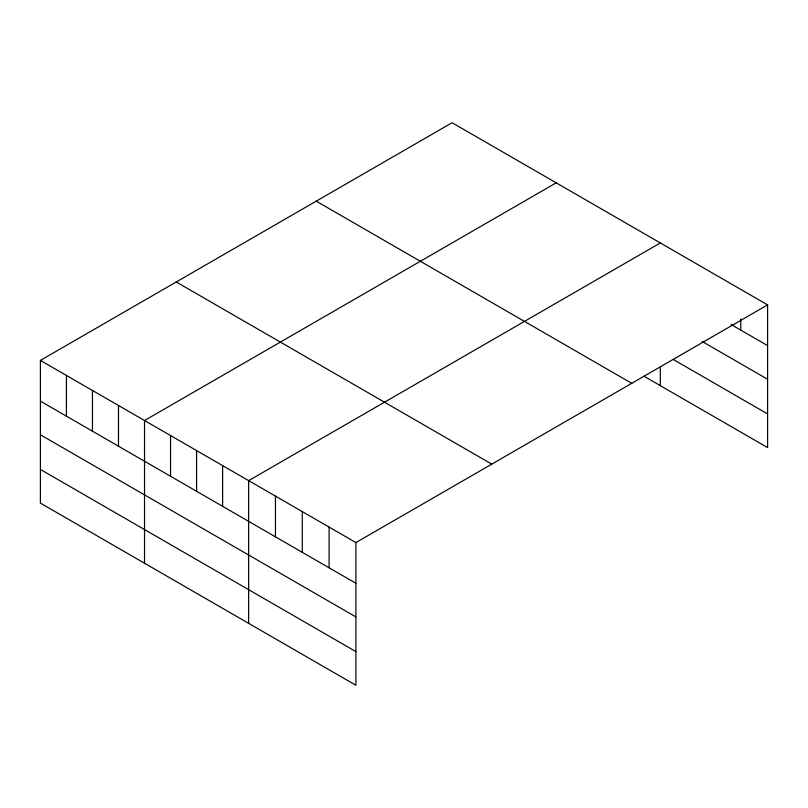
<?xml version="1.0" encoding="UTF-8"?>
<svg xmlns="http://www.w3.org/2000/svg" width="808" height="808" viewBox="0 0 808 808"><rect width="100%" height="100%" fill="white"/><g stroke="black" fill="none" stroke-linecap="round" stroke-linejoin="round"><path stroke-width="1.21" d="M40.4 360.408L355.914 542.572L355.914 685.275L40.4 503.111L40.4 360.408L452.086 122.725L767.6 304.889L767.6 447.592L644.057 376.255M556.207 182.84L144.521 420.524L144.521 563.226M660.328 242.956L248.642 480.639L248.642 623.332M355.914 542.572L767.6 304.889M731.129 324.543L767.6 345.602M702.162 341.471L767.6 379.255M673.195 359.429L767.6 413.928M316.231 201.162L631.745 383.325M176.255 281.982L491.769 464.135M40.4 401.121L355.914 583.285M40.4 434.775L355.914 616.938M40.4 469.448L355.914 651.612M740.785 319.009L740.785 330.119M660.328 366.953L660.328 385.648M329.098 527.089L329.098 567.802M302.283 511.605L302.283 552.318M275.457 496.122L275.457 536.835M222.614 465.61L222.614 506.323M196.576 450.581L196.576 491.294M170.549 435.552L170.549 476.266M118.493 405.495L118.493 446.208M92.455 390.466L92.455 431.179M66.428 375.437L66.428 416.15"/></g></svg>
